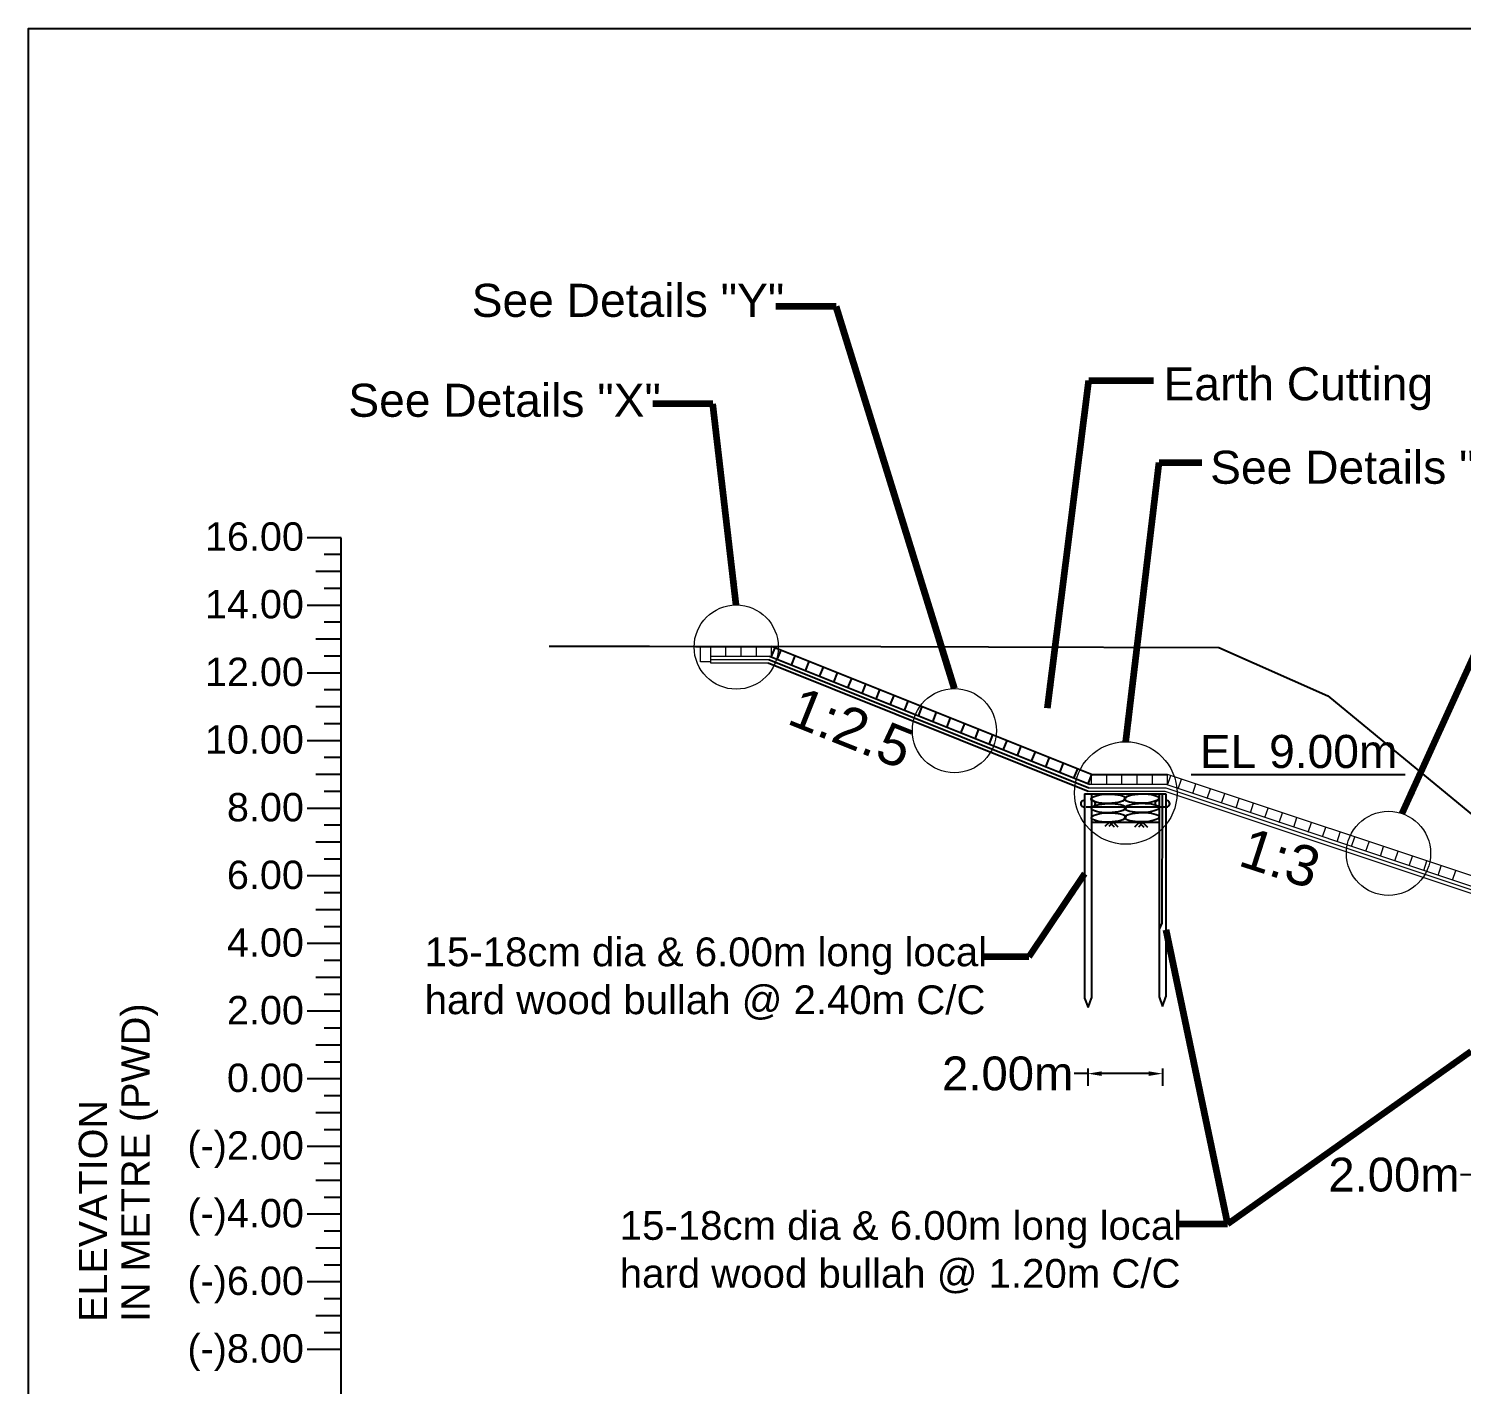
# Model space of a CAD drawing. Header units: inches. Extents: x -885 to 26362, y -28010 to 990.
# Drawn here: x 4151.53 to 4193.9, y -9454.69 to -9414.62 of the extents above; entities that cross this region are included whole.
import ezdxf
from ezdxf.enums import TextEntityAlignment as Align

# ---------------------------------------------------------------- set-up
doc = ezdxf.new("R2010")
doc.units = ezdxf.units.IN
doc.header["$MEASUREMENT"] = 0
doc.header["$PDMODE"] = 3
doc.linetypes.add('HIDDEN', pattern=[9.525, 6.35, -3.175])
doc.layers.add('GL', color=3, linetype='HIDDEN')
doc.layers.add('LINE', color=7, linetype='Continuous')
doc.layers.add('Layer1', color=7, linetype='Continuous', lineweight=13)
doc.styles.add('dim', font='isocp.shx')
doc.styles.get("Standard").update_dxf_attribs({"font": 'arial.ttf'})
doc.dimstyles.get("Standard").update_dxf_attribs({"dimtxt": 0.18, "dimasz": 0.18, "dimexe": 0.18, "dimexo": 0.0625, "dimgap": 0.09, "dimtad": 0, "dimtih": 1, "dimtoh": 1, "dimdec": 4, "dimzin": 0, "dimdsep": 46, "dimtxsty": 'Standard', "dimcen": 0.09, "dimadec": 0, "dimazin": 0, "dimtfac": 1, "dimtdec": 4, "dimtofl": 0, "dimtmove": 0, "dimatfit": 3, "dimfxl": 1, "dimtolj": 1, "dimtzin": 0, "dimarcsym": 0})
doc.dimstyles.new('STANDARD$0', dxfattribs={"dimscale": 0, "dimtxt": 8, "dimasz": 8, "dimexe": 4, "dimexo": 0, "dimgap": 2, "dimtad": 1, "dimdec": 0, "dimzin": 0, "dimdsep": 46, "dimtxsty": 'dim', "dimblk": 'DOTSMALL', "dimcen": 1, "dimclrd": 6, "dimclre": 6, "dimclrt": 256, "dimadec": 0, "dimazin": 0, "dimtfac": 1, "dimtdec": 0, "dimtix": 1, "dimtofl": 0, "dimtmove": 1, "dimatfit": 3, "dimldrblk": 'DOTSMALL', "dimfxl": 6, "dimtolj": 1, "dimtzin": 0, "dimarcsym": 0})

# ---------------------------------------------------------------- blocks, each defined once
blk = doc.blocks.new('*D103')
at = {"color": 0, "lineweight": -2, "ltscale": 0.5, "transparency": 16777216}
for p, q in [((4194.278, -9448.494), (4193.87, -9448.494)), ((4194.278, -9448.494), (4194.278, -9448.858)), ((4196.073, -9448.494), (4194.685, -9448.494)), ((4196.481, -9448.494), (4196.481, -9448.858))]:
    blk.add_line(p, q, dxfattribs=at)
at = {"color": 0, "linetype": 'Continuous', "ltscale": 0.5, "transparency": 16777216}
for points in [[(4194.685, -9448.426), (4194.685, -9448.562), (4194.278, -9448.494)], [(4196.073, -9448.426), (4196.073, -9448.562), (4196.481, -9448.494)]]:
    blk.add_solid(points, dxfattribs=at)
at = {"layer": 'Defpoints', "color": 0, "linetype": 'Continuous', "ltscale": 0.5, "transparency": 16777216}
for p in [(4194.278, -9448.387), (4196.481, -9448.415), (4196.481, -9448.494)]:
    blk.add_point(p, dxfattribs=at)
at = {"color": 0, "linetype": 'Continuous', "lineweight": -3, "ltscale": 0.5, "transparency": 16777216, "insert": (4191.905, -9448.494), "char_height": 0.75, "attachment_point": 5}
blk.add_mtext('\\A1;{\\H1.333x;2.00m}', dxfattribs=at)
blk = doc.blocks.new('*D104')
at = {"color": 0, "lineweight": -2, "ltscale": 0.5, "transparency": 16777216}
for p, q in [((4182.857, -9445.353), (4182.857, -9445.867)), ((4185.06, -9445.353), (4185.06, -9445.867)), ((4182.857, -9445.503), (4182.449, -9445.503)), ((4184.652, -9445.503), (4183.264, -9445.503))]:
    blk.add_line(p, q, dxfattribs=at)
at = {"color": 0, "linetype": 'Continuous', "ltscale": 0.5, "transparency": 16777216}
for points in [[(4183.264, -9445.435), (4183.264, -9445.571), (4182.857, -9445.503)], [(4184.652, -9445.435), (4184.652, -9445.571), (4185.06, -9445.503)]]:
    blk.add_solid(points, dxfattribs=at)
at = {"layer": 'Defpoints', "color": 0, "linetype": 'Continuous', "ltscale": 0.5, "transparency": 16777216}
for p in [(4182.857, -9444.763), (4185.06, -9444.792), (4185.06, -9445.503)]:
    blk.add_point(p, dxfattribs=at)
at = {"color": 0, "linetype": 'Continuous', "lineweight": -3, "ltscale": 0.5, "transparency": 16777216, "insert": (4180.484, -9445.503), "char_height": 0.75, "attachment_point": 5}
blk.add_mtext('\\A1;{\\H1.333x;2.00m}', dxfattribs=at)

msp = doc.modelspace()

# ---------------------------------------------------------------- linework, layer by layer
at = {"color": 0, "linetype": 'ByBlock'}
for p, q in [((4160.770795, -9429.660946), (4159.770795, -9429.660946)), ((4160.770795, -9473.953785), (4160.770795, -9429.660946)), ((4160.770795, -9430.160946), (4160.270795, -9430.160946)), ((4160.770795, -9430.660946), (4160.020795, -9430.660946)), ((4160.770795, -9431.160946), (4160.270795, -9431.160946)), ((4160.770795, -9431.660946), (4159.770795, -9431.660946)), ((4160.770795, -9432.160946), (4160.270795, -9432.160946)), ((4160.770795, -9432.660946), (4160.020795, -9432.660946)), ((4160.770795, -9433.160946), (4160.270795, -9433.160946)), ((4160.770795, -9433.660946), (4159.770795, -9433.660946)), ((4160.770795, -9434.160946), (4160.270795, -9434.160946)), ((4160.770795, -9434.660946), (4160.020795, -9434.660946)), ((4160.770795, -9435.160946), (4160.270795, -9435.160946)), ((4160.770795, -9435.660946), (4159.770795, -9435.660946)), ((4160.770795, -9436.160946), (4160.270795, -9436.160946)), ((4160.770795, -9436.660946), (4160.020795, -9436.660946)), ((4160.770795, -9437.160946), (4160.270795, -9437.160946)), ((4160.770795, -9437.660946), (4159.770795, -9437.660946)), ((4160.770795, -9438.160946), (4160.270795, -9438.160946)), ((4160.770795, -9438.660946), (4160.020795, -9438.660946)), ((4160.770795, -9439.160946), (4160.270795, -9439.160946)), ((4160.770795, -9439.660946), (4159.770795, -9439.660946)), ((4160.770795, -9440.160946), (4160.270795, -9440.160946)), ((4160.770795, -9440.660946), (4160.020795, -9440.660946)), ((4160.770795, -9441.160946), (4160.270795, -9441.160946)), ((4160.770795, -9441.660946), (4159.770795, -9441.660946)), ((4160.770795, -9442.160946), (4160.270795, -9442.160946)), ((4160.770795, -9442.660946), (4160.020795, -9442.660946)), ((4160.770795, -9443.160946), (4160.270795, -9443.160946)), ((4160.770795, -9443.660946), (4159.770795, -9443.660946)), ((4160.770795, -9444.160946), (4160.270795, -9444.160946)), ((4160.770795, -9444.660946), (4160.020795, -9444.660946)), ((4160.770795, -9445.160946), (4160.270795, -9445.160946)), ((4160.770795, -9445.660946), (4159.770795, -9445.660946)), ((4160.770795, -9446.160946), (4160.270795, -9446.160946)), ((4160.770795, -9446.660946), (4160.020795, -9446.660946)), ((4160.770795, -9447.160946), (4160.270795, -9447.160946)), ((4160.770795, -9447.660946), (4159.770795, -9447.660946)), ((4160.770795, -9448.160946), (4160.270795, -9448.160946)), ((4160.770795, -9448.660946), (4160.020795, -9448.660946)), ((4160.770795, -9449.160946), (4160.270795, -9449.160946)), ((4160.770795, -9449.660946), (4159.770795, -9449.660946)), ((4160.770795, -9450.160946), (4160.270795, -9450.160946)), ((4160.770795, -9450.660946), (4160.020795, -9450.660946)), ((4160.770795, -9451.160946), (4160.270795, -9451.160946)), ((4160.770795, -9451.660946), (4159.770795, -9451.660946)), ((4160.770795, -9452.160946), (4160.270795, -9452.160946)), ((4160.770795, -9452.660946), (4160.020795, -9452.660946)), ((4160.770795, -9453.160946), (4160.270795, -9453.160946)), ((4160.770795, -9453.660946), (4159.770795, -9453.660946))]:
    msp.add_line(p, q, dxfattribs=at)
at = {"color": 0, "linetype": 'Continuous', "lineweight": -3, "ltscale": 0.5}
for p, q in [((4171.248297, -9432.876233), (4173.500399, -9432.876233)), ((4171.400399, -9432.876233), (4173.500399, -9432.876233)), ((4182.904406, -9436.960946), (4173.442624, -9433.176233)), ((4173.49243, -9433.196156), (4173.603847, -9432.917613)), ((4182.96218, -9436.660946), (4173.500399, -9432.876233)), ((4173.770261, -9432.984178), (4173.658844, -9433.262721)), ((4174.188076, -9433.151304), (4174.076658, -9433.429847)), ((4182.862532, -9437.159603), (4173.40075, -9433.37489)), ((4182.885147, -9437.060946), (4173.423366, -9433.276233)), ((4174.60589, -9433.31843), (4174.494473, -9433.596973)), ((4175.023705, -9433.485555), (4174.912288, -9433.764098)), ((4175.441519, -9433.652681), (4175.330102, -9433.931224)), ((4175.859334, -9433.819807), (4175.747917, -9434.09835)), ((4176.277148, -9433.986933), (4176.165731, -9434.265476)), ((4176.694963, -9434.154059), (4176.583546, -9434.432602)), ((4177.112777, -9434.321184), (4177.00136, -9434.599727)), ((4177.530592, -9434.48831), (4177.419175, -9434.766853)), ((4177.948406, -9434.655436), (4177.836989, -9434.933979)), ((4178.366221, -9434.822562), (4178.254804, -9435.101105)), ((4178.784035, -9434.989688), (4178.672618, -9435.268231)), ((4179.20185, -9435.156814), (4179.090433, -9435.435357)), ((4179.619664, -9435.323939), (4179.508247, -9435.602482)), ((4180.037479, -9435.491065), (4179.926062, -9435.769608)), ((4180.455293, -9435.658191), (4180.343876, -9435.936734)), ((4180.873108, -9435.825317), (4180.761691, -9436.10386)), ((4181.290922, -9435.992443), (4181.179505, -9436.270986)), ((4181.708737, -9436.159568), (4181.59732, -9436.438111)), ((4182.126551, -9436.326694), (4182.015134, -9436.605237)), ((4182.544366, -9436.49382), (4182.432949, -9436.772363)), ((4182.96218, -9436.660946), (4182.850763, -9436.939489)), ((4182.96218, -9436.660946), (4185.21218, -9436.660946)), ((4185.911198, -9436.660946), (4192.231444, -9436.660946)), ((4182.758782, -9437.235195), (4182.958782, -9437.235195)), ((4182.758782, -9437.235195), (4182.758782, -9443.270449)), ((4182.958782, -9437.235195), (4182.958782, -9443.270449)), ((4182.958782, -9437.235195), (4183.294586, -9437.235195)), ((4183.294586, -9437.235195), (4185.158782, -9437.235195)), ((4184.958782, -9437.235195), (4184.958782, -9443.235195)), ((4185.047535, -9437.235195), (4185.04349, -9441.052053)), ((4185.158782, -9437.235195), (4185.158782, -9443.235195)), ((4182.800994, -9437.617835), (4185.222978, -9437.614056)), ((4182.958782, -9438.069731), (4184.958782, -9438.069731)), ((4183.490081, -9438.067186), (4183.36678, -9438.189585)), ((4183.36678, -9438.189585), (4183.490081, -9438.067186)), ((4183.602014, -9438.067186), (4183.478713, -9438.189585)), ((4183.478713, -9438.189585), (4183.602014, -9438.067186)), ((4183.490081, -9438.067186), (4183.628962, -9438.206584)), ((4183.602014, -9438.067186), (4183.740895, -9438.206584)), ((4184.369179, -9438.080583), (4184.245878, -9438.202982)), ((4184.245878, -9438.202982), (4184.369179, -9438.080583)), ((4184.481113, -9438.080583), (4184.357811, -9438.202982)), ((4184.357811, -9438.202982), (4184.481113, -9438.080583)), ((4184.369179, -9438.080583), (4184.50806, -9438.219981)), ((4184.481113, -9438.080583), (4184.619993, -9438.219981)), ((4185.04349, -9441.052053), (4184.958782, -9441.235195)), ((4182.758782, -9443.270449), (4182.858782, -9443.551759)), ((4182.858782, -9443.551759), (4182.958782, -9443.270449)), ((4184.958782, -9443.235195), (4185.058782, -9443.516504)), ((4185.058782, -9443.516504), (4185.158782, -9443.235195))]:
    msp.add_line(p, q, dxfattribs=at)
at = {"color": 0, "linetype": 'Continuous', "lineweight": 20, "ltscale": 0.5}
for p, q in [((4194.765134, -9440.160946), (4185.165134, -9436.960946)), ((4185.207639, -9436.975114), (4185.302344, -9436.691)), ((4194.87982, -9439.883492), (4185.21218, -9436.660946)), ((4185.526786, -9437.081496), (4185.621491, -9436.797383)), ((4185.953694, -9437.223799), (4186.048398, -9436.939685)), ((4194.62982, -9440.323675), (4185.137602, -9437.159603)), ((4194.62982, -9440.215972), (4185.164741, -9437.060946)), ((4186.380601, -9437.366101), (4186.475306, -9437.081988)), ((4186.807509, -9437.508404), (4186.902213, -9437.22429)), ((4187.234416, -9437.650706), (4187.329121, -9437.366593)), ((4187.661324, -9437.793009), (4187.756028, -9437.508895)), ((4188.088231, -9437.935311), (4188.182936, -9437.651198)), ((4188.515139, -9438.077614), (4188.609843, -9437.7935)), ((4188.942046, -9438.219916), (4189.036751, -9437.935803)), ((4189.368954, -9438.362219), (4189.463658, -9438.078105)), ((4189.795861, -9438.504521), (4189.890566, -9438.220408)), ((4190.222769, -9438.646824), (4190.317473, -9438.36271)), ((4190.649676, -9438.789126), (4190.744381, -9438.505012)), ((4191.076584, -9438.931429), (4191.171288, -9438.647315)), ((4191.503491, -9439.073731), (4191.598196, -9438.789617)), ((4191.930398, -9439.216034), (4192.025103, -9438.93192)), ((4192.357306, -9439.358336), (4192.452011, -9439.074222)), ((4192.784213, -9439.500639), (4192.878918, -9439.216525)), ((4193.211121, -9439.642941), (4193.305826, -9439.358827)), ((4193.638028, -9439.785244), (4193.732733, -9439.50113))]:
    msp.add_line(p, q, dxfattribs=at)
at = {"color": 0, "linetype": 'ByBlock'}
msp.add_lwpolyline([(4155.52717, -9453.045455, 0, 0, 0), (4155.52717, -9442.106827, 0.390665, 0, 0), (4155.52717, -9441.325496, 0, 0, 0)], format="xyseb", dxfattribs=at)
at = {"color": 7, "lineweight": 20, "ltscale": 0.18}
for centre, radius in [((4172.454516, -9432.895052), 1.244459), ((4172.454654, -9432.895052), 1.244459), ((4178.907459, -9435.364978), 1.244459), ((4183.973561, -9437.207501), 1.515792), ((4191.743715, -9438.991774), 1.244459)]:
    msp.add_circle(centre, radius, dxfattribs=at)
at = {"color": 0, "linetype": 'Continuous', "lineweight": -3, "ltscale": 0.5}
for centre, start, end in [((4182.734458, -9437.524896), 74.8284169, 283.6920769), ((4182.985016, -9437.524896), 253.6040994, 105.1715831), ((4184.934458, -9437.524896), 74.8284169, 283.6920769), ((4185.183105, -9437.524896), 253.6040994, 105.1715831)]:
    msp.add_arc(centre, 0.09294, start, end, dxfattribs=at)
for centre in [(4183.457324, -9437.377829), (4184.443472, -9437.372482), (4183.464759, -9437.65453), (4183.465553, -9437.929846), (4184.450906, -9437.649183), (4184.4517, -9437.924499)]:
    msp.add_ellipse(centre, major_axis=(0.506914, 0.0108), ratio=0.268841611)
at = {"layer": 'GL', "linetype": 'ByBlock'}
msp.add_lwpolyline([(4166.926195, -9432.863446), (4169.890695, -9432.866146), (4176.728995, -9432.879646), (4179.919895, -9432.882646), (4186.726595, -9432.909646), (4189.949195, -9434.331946), (4198.518995, -9441.393646)], dxfattribs=at)
at = {"layer": 'Layer1', "color": 7, "lineweight": 20}
for p, q in [((4171.400399, -9433.332658), (4171.400399, -9432.876233)), ((4171.700399, -9433.181746), (4171.700399, -9432.876233)), ((4171.700399, -9433.332658), (4171.700399, -9432.876233)), ((4171.700399, -9433.37489), (4171.700399, -9432.876233)), ((4173.500399, -9433.176233), (4171.700399, -9433.176233)), ((4172.150399, -9433.180058), (4172.150399, -9432.876233)), ((4173.500399, -9433.176233), (4172.150399, -9433.176233)), ((4172.600399, -9433.177921), (4172.600399, -9432.876233)), ((4172.600399, -9433.176233), (4172.600399, -9432.876233)), ((4172.600399, -9433.176233), (4172.600399, -9432.876233)), ((4173.050399, -9433.176233), (4173.050399, -9432.876233)), ((4173.500399, -9433.176233), (4173.500399, -9432.876233)), ((4171.700399, -9433.332658), (4171.400399, -9433.332658)), ((4173.423366, -9433.276233), (4171.700399, -9433.276233)), ((4173.423366, -9433.276233), (4171.700399, -9433.276233)), ((4173.40075, -9433.37489), (4171.700399, -9433.37489)), ((4185.21218, -9436.960946), (4182.904406, -9436.960946)), ((4182.96218, -9436.964771), (4182.96218, -9436.660946)), ((4183.41218, -9436.960946), (4183.41218, -9436.660946)), ((4183.86218, -9436.964771), (4183.86218, -9436.660946)), ((4185.21218, -9436.960946), (4183.86218, -9436.960946)), ((4184.31218, -9436.962633), (4184.31218, -9436.660946)), ((4184.31218, -9436.960946), (4184.31218, -9436.660946)), ((4184.31218, -9436.960946), (4184.31218, -9436.660946)), ((4184.76218, -9436.960946), (4184.76218, -9436.660946)), ((4185.21218, -9436.960946), (4185.21218, -9436.660946)), ((4185.137602, -9437.159603), (4182.862532, -9437.159603)), ((4185.108264, -9437.060946), (4182.885147, -9437.060946)), ((4185.164741, -9437.060946), (4182.885147, -9437.060946))]:
    msp.add_line(p, q, dxfattribs=at)
at = {"layer": 'LINE', "color": 7, "lineweight": -2, "ltscale": 0.5}
msp.add_lwpolyline([(4151.531775, -9520.156522), (4151.531775, -9414.61501), (4300.782397, -9414.61501), (4300.782397, -9520.156522), (4151.531775, -9520.156522)], close=True, dxfattribs=at)

# ---------------------------------------------------------------- texts
at = {"color": 0, "linetype": 'ByBlock'}
for s, p in [('16.00', (4159.670795, -9430.044774)), ('14.00', (4159.670795, -9432.044774)), ('12.00', (4159.670795, -9434.044774)), ('10.00', (4159.670795, -9436.044774)), ('8.00', (4159.670795, -9438.044774)), ('6.00', (4159.670795, -9440.044774)), ('4.00', (4159.670795, -9442.044774)), ('2.00', (4159.670795, -9444.044774)), ('0.00', (4159.670795, -9446.044774)), ('(-)2.00', (4159.670795, -9448.044774)), ('(-)4.00', (4159.670795, -9450.044774)), ('(-)6.00', (4159.670795, -9452.044774)), ('(-)8.00', (4159.670795, -9454.044774))]:
    msp.add_text(s, height=0.8371399, dxfattribs=at).set_placement(p, align=Align.RIGHT)
for s, height, p in [('IN METRE (PWD)', 0.83713992, (4155.1086, -9452.845455)), ('ELEVATION', 0.8371399, (4153.85289, -9452.845455))]:
    msp.add_text(s, height=height, rotation=90, dxfattribs=at).set_placement(p)
at = {"color": 7, "lineweight": 30, "ltscale": 0.18, "char_height": 0.9775, "attachment_point": 1}
for s, insert, width in [('See Details "Y"', (4164.633523, -9422.156465), 59.84938283), ('Earth Cutting', (4185.092347, -9424.622917), 59.84938283), ('See Details "X"', (4160.985312, -9425.110067), 59.84938283), ('See Details "X1"', (4186.470368, -9427.089661), 59.84938283), ('EL 9.00m ', (4186.163665, -9435.490739), 48.36222019)]:
    msp.add_mtext(s, dxfattribs=dict(at, insert=insert, width=width))
at = {"color": 0, "linetype": 'Continuous', "lineweight": -3, "ltscale": 0.5, "char_height": 0.85, "width": 26.32773935, "attachment_point": 1}
for s, insert in [('15-18cm dia & 6.00m long local\\Phard wood bullah @ 2.40m C/C ', (4163.242596, -9441.477845)), ('15-18cm dia & 6.00m long local\\Phard wood bullah @ 1.20m C/C ', (4169.011096, -9449.565127))]:
    msp.add_mtext(s, dxfattribs=dict(at, insert=insert))
at = {"layer": 'Layer1', "color": 7, "lineweight": 20, "char_height": 1.1955372, "width": 14.78044575, "attachment_point": 1}
for s, insert, rotation in [('1:2.5', (4174.355876, -9434.032524), 338.1985905), ('1:3', (4187.625301, -9438.19941), 342.0517037)]:
    msp.add_mtext(s, dxfattribs=dict(at, insert=insert, rotation=rotation))

# ---------------------------------------------------------------- dimensions: what is measured, and where the dimension line sits
at = {"color": 0, "linetype": 'Continuous', "lineweight": -3, "ltscale": 0.5}
for base, p1, p2, picture, middle in [((4185.059605, -9445.50308), (4182.856673, -9444.762965), (4185.059605, -9444.791863), '*D104', (4180.483789, -9445.50308)), ((4196.480643, -9448.494348), (4194.277711, -9448.386578), (4196.480643, -9448.415476), '*D103', (4191.904827, -9448.494348))]:
    dim = msp.add_linear_dim(base=base, p1=p1, p2=p2, text='{\\H1.333x;2.00m}', dimstyle='STANDARD$0', override={"dimscale": 1, "dimtxt": 0.75, "dimasz": 0.4075, "dimexe": 0.364, "dimexo": 0.219, "dimgap": 0.09, "dimtad": 0, "dimdec": 2, "dimpost": 'm', "dimtxsty": 'Standard', "dimcen": 0.09, "dimclrd": 0, "dimclre": 0, "dimclrt": 0, "dimtdec": 2, "dimtix": 0, "dimtmove": 0, "dimfxl": 0.15, "dimfxlon": 1}, dxfattribs=at)
    dim.commit()
    dim.dimension.update_dxf_attribs({"geometry": picture, "text_midpoint": middle, "dimtype": 160})

# ---------------------------------------------------------------- leaders
at = {"layer": 'LINE', "color": 7, "lineweight": 20, "ltscale": 0.5}
for points in [[(4192.143921, -9437.813422), (4200.078825, -9420.368082), (4202.848836, -9420.396068)], [(4178.907459, -9434.120519), (4175.407613, -9422.822561), (4173.626441, -9422.822561)], [(4181.656457, -9434.697443), (4182.878738, -9425.012576), (4184.799026, -9425.012576)], [(4172.454654, -9431.650593), (4171.765928, -9425.70446), (4169.984756, -9425.70446)], [(4183.973561, -9435.691709), (4184.964407, -9427.440871), (4186.224716, -9427.440871)], [(4182.758782, -9439.600281), (4181.103605, -9442.047212), (4179.796761, -9442.047212)], [(4185.158782, -9441.257124), (4186.979297, -9449.950223), (4185.513451, -9449.95026)], [(4194.17982, -9444.850754), (4186.979297, -9449.950223), (4185.513451, -9449.95026)]]:
    msp.add_leader(points, dimstyle='Standard', override={"dimtxt": 0.9, "dimasz": 0.7, "dimclrd": 7, "dimclre": 7, "dimclrt": 7, "dimlwd": 65535, "dimlwe": 65535}, dxfattribs=at)

doc.saveas('drawing.dxf')
